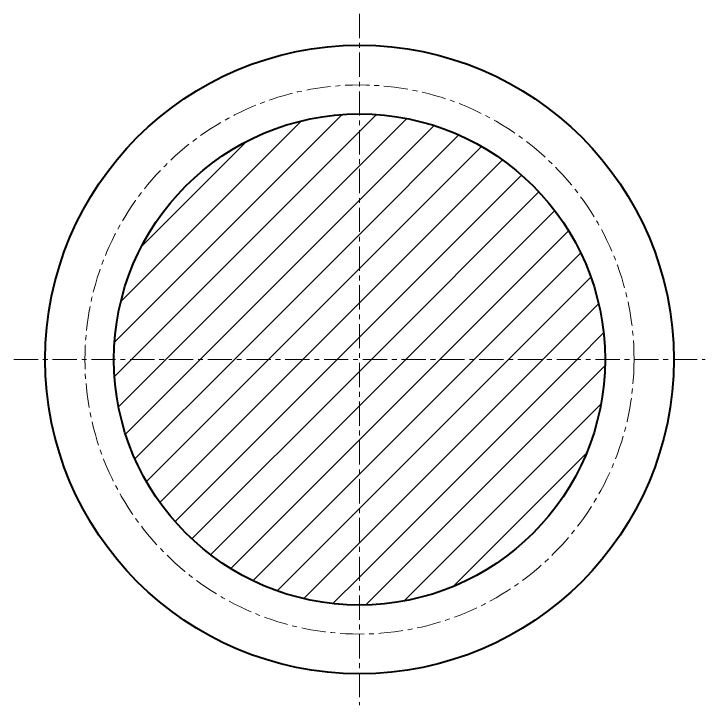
# Model space of a CAD drawing. Header units: millimetres. Extents: x -11382 to 23553, y -372 to 10786.
# Drawn here: x 9058.5 to 9149.1, y 5210.8 to 5301.4 of the extents above; entities that cross this region are included whole.
import ezdxf

# ---------------------------------------------------------------- set-up
doc = ezdxf.new("R2010")
doc.units = ezdxf.units.MM
doc.header["$LTSCALE"] = 0.2
doc.linetypes.add('CENTER', pattern=[50.8, 31.75, -6.35, 6.35, -6.35])
for name, color, linetype, lineweight in [('đường bao thấy', 7, 'Continuous', 40), ('đường mặt cắt', 160, 'Continuous', 15), ('đường nét tâm', 137, 'CENTER', 15)]:
    doc.layers.add(name, color=color, linetype=linetype, lineweight=lineweight)
pattern_1 = [(45, (24.341, -12.7754), (-2.245064, 2.245064), [])]

msp = doc.modelspace()

# ---------------------------------------------------------------- hatches: boundary and pattern name
at = {"layer": 'đường mặt cắt', "ltscale": 0.5}
h = msp.add_hatch(dxfattribs=at)
h.set_pattern_fill('ANSI31', color=256, style=0)
h.set_pattern_definition(pattern_1)
h.paths.add_polyline_path([(9103.801, 5288.298, 0.414214), (9071.631, 5256.128), (9103.801, 5256.128)])
h = msp.add_hatch(dxfattribs=at)
h.set_pattern_fill('ANSI31', color=256, style=0)
h.set_pattern_definition(pattern_1)
h.paths.add_polyline_path([(9103.801, 5256.128), (9135.971, 5256.128, 0.414214), (9103.801, 5288.298)])
h = msp.add_hatch(dxfattribs=at)
h.set_pattern_fill('ANSI31', color=256, style=0)
h.set_pattern_definition(pattern_1)
h.paths.add_polyline_path([(9103.801, 5256.128), (9071.631, 5256.128, 0.414214), (9103.801, 5223.958)])
h = msp.add_hatch(dxfattribs=at)
h.set_pattern_fill('ANSI31', color=256, style=0)
h.set_pattern_definition(pattern_1)
h.paths.add_polyline_path([(9103.801, 5256.128), (9103.801, 5223.958, 0.414214), (9135.971, 5256.128)])

# ---------------------------------------------------------------- linework, layer by layer
at = {"layer": 'đường bao thấy', "ltscale": 5}
msp.add_circle((9103.801, 5256.128), 41.17, dxfattribs=at)
at = {"layer": 'đường bao thấy'}
msp.add_circle((9103.801, 5256.128), 32.17, dxfattribs=at)
at = {"layer": 'đường nét tâm', "ltscale": 0.5}
for p, q in [((9103.801, 5301.415), (9103.801, 5210.841)), ((9058.514, 5256.128), (9149.088, 5256.128))]:
    msp.add_line(p, q, dxfattribs=at)
msp.add_circle((9103.801, 5256.128), 35.97, dxfattribs=at)

doc.saveas('drawing.dxf')
